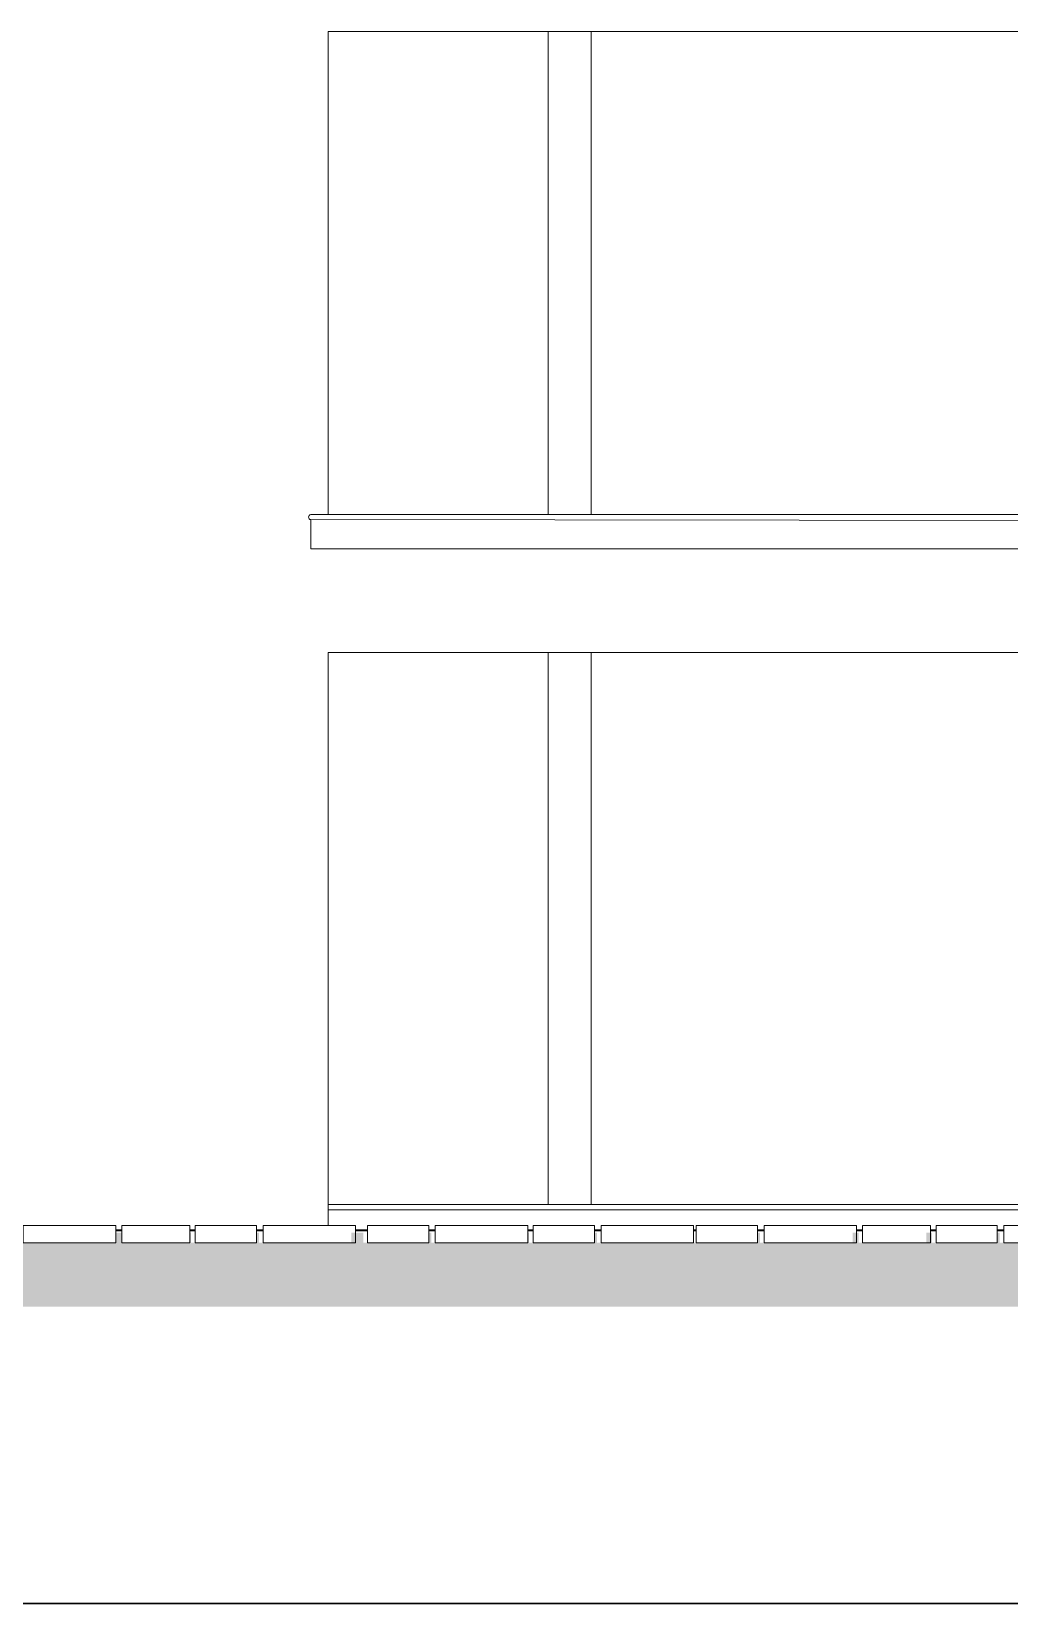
# Model space of a CAD drawing. Header units: metres. Extents: x -44 to 358, y -246 to 48.
# Drawn here: x 324.74 to 330.4, y 23.01 to 32.13 of the extents above; entities that cross this region are included whole.
import ezdxf

# ---------------------------------------------------------------- set-up
doc = ezdxf.new("R2010")
doc.units = ezdxf.units.M
doc.header["$LTSCALE"] = 0.3
for name, color, linetype, lineweight in [('A-FLOR', 253, 'Continuous', 0), ('corte', 7, 'Continuous', 30), ('SE-2', 252, 'Continuous', 9), ('SE-3', 253, 'Continuous', 5)]:
    doc.layers.add(name, color=color, linetype=linetype, lineweight=lineweight)

msp = doc.modelspace()

# ---------------------------------------------------------------- hatches: boundary and pattern name
at = {"layer": 'SE-2'}
h = msp.add_hatch(dxfattribs=at)
h.set_pattern_fill('EARTH', color=256, scale=0.025, angle=45)
h.set_pattern_definition([(45, (324.23005, 24.94954), (0, 0.2245064), [0.15875, -0.15875]), (45, (324.18796, 24.99164), (0, 0.2245064), [0.15875, -0.15875]), (45, (324.14586, 25.03373), (0, 0.2245064), [0.15875, -0.15875]), (135, (324.14586, 25.0618), (-0.2245064, 0), [0.15875, -0.15875]), (135, (324.18796, 25.10389), (-0.2245064, 0), [0.15875, -0.15875]), (135, (324.23005, 25.14598), (-0.2245064, 0), [0.15875, -0.15875])])
h.paths.add_polyline_path([(330.333379, 25.1645402), (330.333379, 25.105501), (329.9548646, 25.105501), (329.9548646, 25.1645402), (329.9229559, 25.1645402), (329.9229559, 25.105501), (329.5295347, 25.105501), (329.5295347, 25.1645402), (329.4944853, 25.1645402), (329.4944853, 25.105501), (328.9589107, 25.105501), (328.9589107, 25.1645402), (328.9443355, 25.1645402), (328.9443355, 25.105501), (328.0135923, 25.105501), (328.0135923, 25.1645402), (327.9990171, 25.1645402), (327.9990171, 25.105501), (327.6205027, 25.105501), (327.6205027, 25.1645402), (327.6121066, 25.1645402), (327.6121066, 25.105501), (327.0530283, 25.105501), (327.0530283, 25.1645402), (327.0384531, 25.1645402), (327.0384531, 25.105501), (326.6599387, 25.105501), (326.6599387, 25.1645402), (326.5905545, 25.1645402), (326.5905545, 25.105501), (326.0549798, 25.105501), (326.0549798, 25.1645402), (326.0404047, 25.1645402), (326.0404047, 25.105501), (325.6618903, 25.105501), (325.6618903, 25.1645402), (325.6534852, 25.1645402), (325.6534852, 25.105501), (325.260064, 25.105501), (325.260064, 25.1645402), (325.2250147, 25.1645402), (325.2250147, 25.105501), (324.6659364, 25.105501), (324.6659364, 25.1645402), (324.6513612, 25.1645402), (324.6513612, 25.105501), (323.720618, 25.105501), (323.720618, 25.1645402), (323.7060428, 25.1645402), (323.7060428, 25.105501), (323.3275284, 25.105501), (323.3275284, 25.1645402), (323.3191323, 25.1645402), (323.3191323, 25.105501), (322.760054, 25.105501), (322.760054, 25.1645402), (322.7454788, 25.1645402), (322.7454788, 25.105501), (322.3669644, 25.105501), (322.3669644, 25.1645402), (322.3530536, 25.1645402), (322.3530536, 25.105501), (320.4284354, 25.105501), (320.4284354, 25.1645402), (320.3903566, 25.1645402), (320.3903566, 25.105501), (318.6773349, 25.105501), (318.6773349, 25.1269425), (318.3552774, 25.1269425), (318.3552774, 25.105501), (318.3552774, 24.7345402), (330.9550503, 24.7345402), (330.9550503, 25.1645402), (330.8835288, 25.1645402), (330.8835288, 25.105501), (330.3479542, 25.105501), (330.3479542, 25.1645402)])

# ---------------------------------------------------------------- linework, layer by layer
at = {"layer": 'A-FLOR'}
for p, q in [((326.4552773, 25.3269425), (327.9597748, 25.3269425)), ((326.4552773, 25.2969425), (327.9597748, 25.2969425)), ((327.9597748, 25.3269425), (330.9552774, 25.3269425)), ((327.9597748, 25.2969425), (330.9552774, 25.2969425))]:
    msp.add_line(p, q, dxfattribs=at)
at = {"layer": 'A-FLOR', "lineweight": 35}
for p, q in [((325.260064, 25.1769425), (325.2250147, 25.1769425)), ((325.6853939, 25.1769425), (325.6534852, 25.1769425)), ((326.0784835, 25.1769425), (326.0404047, 25.1769425)), ((326.6834424, 25.1769425), (326.6140582, 25.1769425)), ((327.0765319, 25.1769425), (327.0384531, 25.1769425)), ((327.6440064, 25.1769425), (327.6121066, 25.1769425)), ((328.0370959, 25.1769425), (327.9990171, 25.1769425)), ((328.5893248, 25.1769425), (328.5726706, 25.1769425)), ((328.9824143, 25.1769425), (328.9443355, 25.1769425)), ((329.5530383, 25.1769425), (329.517989, 25.1769425)), ((329.9783683, 25.1769425), (329.9464596, 25.1769425)), ((330.3714578, 25.1769425), (330.333379, 25.1769425))]:
    msp.add_line(p, q, dxfattribs=at)
at = {"layer": 'corte'}
msp.add_line((303.4574134, 23.0139804), (356.6101505, 23.0139804), dxfattribs=at)
at = {"layer": 'SE-2'}
for p, q in [((326.4552773, 29.3269425), (326.4552773, 32.1269425)), ((326.4552773, 32.1269425), (327.7507799, 32.1269425)), ((327.7302774, 32.1269425), (327.7302774, 29.3304953)), ((327.7507799, 32.1269425), (330.9302774, 32.1269425)), ((327.9802774, 29.3304953), (327.9802774, 32.1269425)), ((326.4552773, 28.5269425), (327.7507799, 28.5269425)), ((326.4552773, 25.205501), (326.4552773, 28.5269425)), ((327.7302774, 28.5269425), (327.7302774, 25.3269425)), ((327.7302774, 28.5269425), (330.9552774, 28.5269425)), ((327.9802774, 25.3269425), (327.9802774, 28.5269425))]:
    msp.add_line(p, q, dxfattribs=at)
for points in [[(325.2250147, 25.205501), (325.2250147, 25.105501), (324.68944, 25.105501), (324.68944, 25.205501)], [(325.6534852, 25.205501), (325.6534852, 25.105501), (325.260064, 25.105501), (325.260064, 25.205501)], [(326.0404047, 25.205501), (326.0404047, 25.105501), (325.6853939, 25.105501), (325.6853939, 25.205501)], [(326.6140582, 25.205501), (326.6140582, 25.105501), (326.0784835, 25.105501), (326.0784835, 25.205501)], [(327.0384531, 25.205501), (327.0384531, 25.105501), (326.6834424, 25.105501), (326.6834424, 25.205501)], [(327.6121066, 25.205501), (327.6121066, 25.105501), (327.0765319, 25.105501), (327.0765319, 25.205501)], [(327.9990171, 25.205501), (327.9990171, 25.105501), (327.6440064, 25.105501), (327.6440064, 25.205501)], [(328.5726706, 25.205501), (328.5726706, 25.105501), (328.0370959, 25.105501), (328.0370959, 25.205501)], [(328.9443355, 25.205501), (328.9443355, 25.105501), (328.5893248, 25.105501), (328.5893248, 25.205501)], [(329.517989, 25.205501), (329.517989, 25.105501), (328.9824143, 25.105501), (328.9824143, 25.205501)], [(329.9464596, 25.205501), (329.9464596, 25.105501), (329.5530383, 25.105501), (329.5530383, 25.205501)], [(330.333379, 25.205501), (330.333379, 25.105501), (329.9783683, 25.105501), (329.9783683, 25.205501)], [(330.8820306, 25.205501), (330.8820306, 25.105501), (330.3714578, 25.105501), (330.3714578, 25.205501)]]:
    msp.add_lwpolyline(points, close=True, dxfattribs=at)
at = {"layer": 'SE-3'}
for p, q in [((326.3552792, 29.3269425), (330.8802774, 29.3269425)), ((326.3552792, 29.2970113), (330.8802774, 29.2920127)), ((326.3552792, 29.1269425), (326.3552792, 29.2969425)), ((326.3552792, 29.1269425), (330.8802774, 29.1269425))]:
    msp.add_line(p, q, dxfattribs=at)
msp.add_arc((326.3580284, 29.3119425), 0.0152498, 100.38566904, 259.61433096, dxfattribs=at)

doc.saveas('drawing.dxf')
